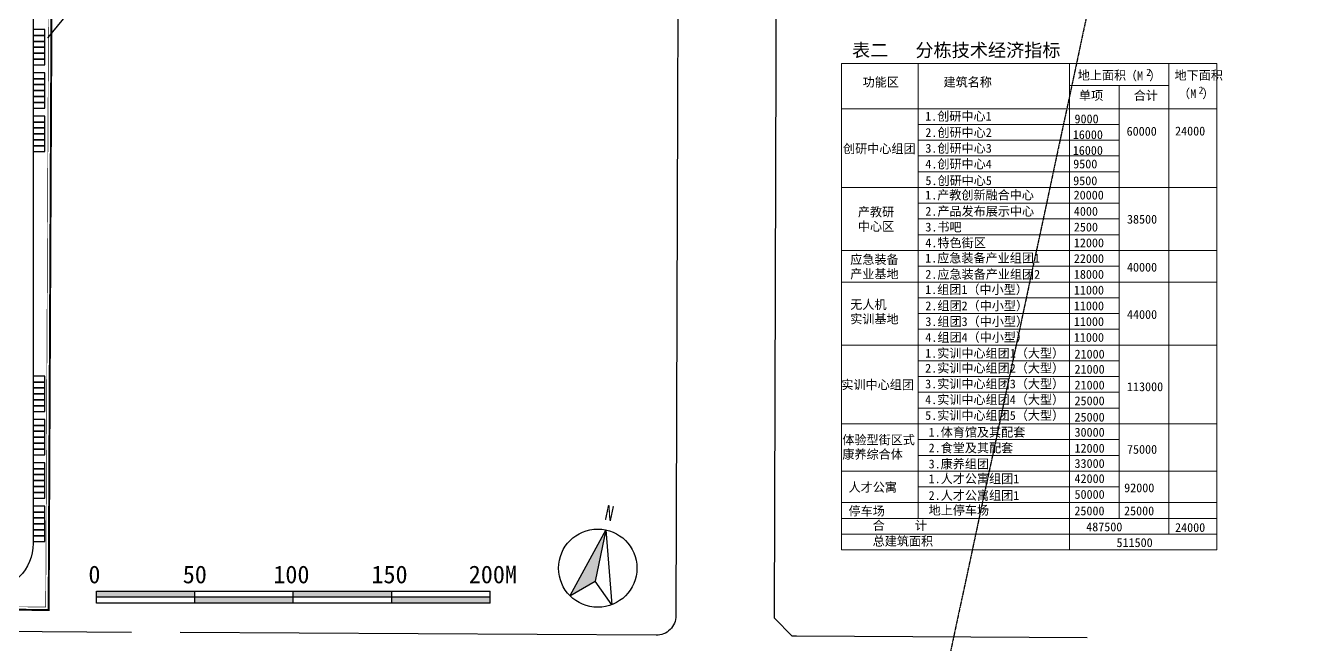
# Model space of a CAD drawing. Extents: x 11113384 to 13069430, y 3172370 to 5201108.
# Drawn here: x 12400344 to 13049603, y 4053533 to 4367727 of the extents above; entities that cross this region are included whole.
import ezdxf
from ezdxf.enums import TextEntityAlignment as Align

# ---------------------------------------------------------------- set-up
doc = ezdxf.new("R2010")
doc.units = 0
for name, pattern in [('ACAD_ISO05W100', [34, 24, -3, 0.5, -3, 0.5, -3]), ('C2', [13.5, 10, -1.5, 0.5, -1.5]), ('CENTER2', [28.575, 19.05, -3.175, 3.175, -3.175])]:
    doc.linetypes.add(name, pattern=pattern)
doc.layers.get('0').update_dxf_attribs({"linetype": 'CONTINUOUS'})
doc.layers.add('00用地红线', color=1, linetype='CONTINUOUS', lineweight=13)
doc.layers.add('文字', color=130, linetype='CONTINUOUS', lineweight=13)
for name, color, linetype in [('1道路红线', 1, 'CONTINUOUS'), ('_A01-符号', 133, 'CONTINUOUS'), ('_A11-总平面-停车位', 8, 'CONTINUOUS'), ('_A11-总平面-道路', 4, 'CONTINUOUS')]:
    doc.layers.add(name, color=color, linetype=linetype)
doc.styles.add('-宋体', font='', dxfattribs={"width": 0.8})
doc.styles.add('HZJ', font='simhei.ttf', dxfattribs={"width": 0.7})
doc.styles.add('STYLE1', font='')
doc.styles.get('-宋体').set_extended_font_data('SimSun')
doc.styles.get('STYLE1').set_extended_font_data('SimSun')

# ---------------------------------------------------------------- blocks, each defined once
blk = doc.blocks.new('zn')
blk.add_hatch(color=256).paths.add_polyline_path([(8329, 38884), (-28261, -27976), (-2796, -13053)])
for p, q in [((8329, 38884), (-28261, -27976)), ((8329, 38884), (-2796, -13053)), ((8329, 38884), (14321, -37098)), ((-28261, -27976), (-2796, -13053)), ((14321, -37098), (-2796, -13053))]:
    blk.add_line(p, q)
blk.add_circle((0, 0), 39766)
at = {"style": '-宋体', "width": 0.8}
blk.add_text('N', height=15300, rotation=347.909184, dxfattribs=at).set_placement((11848, 55978), align=Align.MIDDLE_CENTER)
blk = doc.blocks.new('比例尺')
at = {"layer": '文字', "linetype": 'ByBlock', "ltscale": 5}
h = blk.add_hatch(color=256, dxfattribs=at)
h.dxf.hatch_style = 1
h.paths.add_polyline_path([(50, 6), (0, 6), (0, 3), (50, 3)])
h.paths.add_polyline_path([(100, 3), (50, 3), (50, 0), (100, 0)])
h.paths.add_polyline_path([(150, 6), (100, 6), (100, 3), (150, 3)])
h.paths.add_polyline_path([(200, 3), (150, 3), (150, 0), (200, 0)])
for p, q in [((0, 6), (200, 6)), ((0, 3), (0, 6)), ((0, 0), (0, 3)), ((200, 3), (0, 3)), ((200, 0), (0, 0)), ((50, 0), (50, 6)), ((100, 0), (100, 6)), ((150, 0), (150, 6)), ((200, 3), (200, 6)), ((200, 0), (200, 3))]:
    blk.add_line(p, q)
at = {"style": 'STYLE1'}
for s, p in [('0', (-4.04, 10)), ('50', (43.87, 10)), ('100', (89.83, 10)), ('150', (139.65, 10)), ('200M', (189.06, 10))]:
    blk.add_text(s, height=9, dxfattribs=at).set_placement(p)

msp = doc.modelspace()

# ---------------------------------------------------------------- linework, layer by layer
at = {"linetype": 'CENTER2', "ltscale": 5}
msp.add_lwpolyline([(11591258, 5201108), (13049603, 4888710), (12797457, 3711631), (11339112, 4024029)], close=True, dxfattribs=at)
at = {"layer": '00用地红线', "color": 12, "linetype": 'ACAD_ISO05W100', "lineweight": -3, "ltscale": 500, "const_width": 1000}
msp.add_lwpolyline([(12413741, 4426120), (12406266, 4426274), (12406767, 4450686), (12413944, 4450539), (12414040, 4480219), (12706768, 4479279), (12707265, 4634166), (12642874, 4634517, -0.1802801), (12559564, 4673822), (12520611, 4686864), (12481995, 4692439), (11763057, 4679035), (11762356, 4074946), (12412063, 4071035)], format="xyb", close=True, dxfattribs=at)
at = {"layer": '00用地红线', "color": 1, "linetype": 'ACAD_ISO05W100', "lineweight": -3, "ltscale": 500}
msp.add_lwpolyline([(12413741, 4426120), (12406266, 4426274), (12406767, 4450686), (12413944, 4450539), (12414040, 4480219), (12706768, 4479279), (12707265, 4634166), (12642874, 4634517, -0.1802801), (12559564, 4673822), (12520611, 4686864), (12481995, 4692439), (11763057, 4679035), (11762356, 4074946), (12412063, 4071035)], format="xyb", close=True, dxfattribs=at)
at = {"layer": '00用地红线', "color": 6, "linetype": 'C2', "lineweight": -3, "ltscale": 500, "const_width": 300}
msp.add_lwpolyline([(12412235, 4424651), (12404735, 4424805), (12405298, 4452217), (12412449, 4452070), (12412544, 4481723), (12705273, 4480784), (12705761, 4632674), (12642807, 4633018, -0.179691), (12558745, 4672514), (12520263, 4685399), (12481901, 4690937), (11764556, 4677563), (11763858, 4076437), (12410570, 4072544)], format="xyb", close=True, dxfattribs=at)
at = {"layer": '1道路红线'}
msp.add_line((11766445, 4063921), (12454160, 4059782), dxfattribs=at)
msp.add_lwpolyline([(12643798, 4645478), (12722372, 4645084, -0.4136818), (12732321, 4635052), (12730502, 4068147, -0.4150369), (12720442, 4058179), (12478794, 4059634)], format="xyb", dxfattribs=at)
for points in [[(12791686, 4057750), (12789470, 4057764), (12780499, 4066818), (12782313, 4632462), (12791342, 4641417)], [(12939368, 4056862), (12791654, 4057751)], [(12939368, 4056862), (12791654, 4057751)]]:
    msp.add_lwpolyline(points, dxfattribs=at)
at = {"layer": '_A01-符号'}
msp.add_line((12411784, 4361599), (12427538, 4380926), dxfattribs=at)
at = {"layer": '_A01-符号', "const_width": 400}
msp.add_lwpolyline([(12411658, 4361444, 1), (12411911, 4361754, 1)], format="xyb", close=True, dxfattribs=at)
at = {"layer": '_A11-总平面-停车位', "ltscale": 5}
for points in [[(12404184, 4362727), (12410184, 4362727), (12410184, 4365727), (12404184, 4365727)], [(12404184, 4359727), (12410184, 4359727), (12410184, 4362727), (12404184, 4362727)], [(12404184, 4356727), (12410184, 4356727), (12410184, 4359727), (12404184, 4359727)], [(12404184, 4353727), (12410184, 4353727), (12410184, 4356727), (12404184, 4356727)], [(12404184, 4350727), (12410184, 4350727), (12410184, 4353727), (12404184, 4353727)], [(12404184, 4347727), (12410184, 4347727), (12410184, 4350727), (12404184, 4350727)], [(12404184, 4340727), (12410184, 4340727), (12410184, 4343727), (12404184, 4343727)], [(12404184, 4337727), (12410184, 4337727), (12410184, 4340727), (12404184, 4340727)], [(12404184, 4334727), (12410184, 4334727), (12410184, 4337727), (12404184, 4337727)], [(12404184, 4331727), (12410184, 4331727), (12410184, 4334727), (12404184, 4334727)], [(12404184, 4328727), (12410184, 4328727), (12410184, 4331727), (12404184, 4331727)], [(12404184, 4325727), (12410184, 4325727), (12410184, 4328727), (12404184, 4328727)], [(12404184, 4318727), (12410184, 4318727), (12410184, 4321727), (12404184, 4321727)], [(12404184, 4315727), (12410184, 4315727), (12410184, 4318727), (12404184, 4318727)], [(12404184, 4312727), (12410184, 4312727), (12410184, 4315727), (12404184, 4315727)], [(12404184, 4309727), (12410184, 4309727), (12410184, 4312727), (12404184, 4312727)], [(12404184, 4306727), (12410184, 4306727), (12410184, 4309727), (12404184, 4309727)], [(12404184, 4303727), (12410184, 4303727), (12410184, 4306727), (12404184, 4306727)], [(12404184, 4186727), (12410184, 4186727), (12410184, 4189727), (12404184, 4189727)], [(12404184, 4183727), (12410184, 4183727), (12410184, 4186727), (12404184, 4186727)], [(12404184, 4180727), (12410184, 4180727), (12410184, 4183727), (12404184, 4183727)], [(12404184, 4177727), (12410184, 4177727), (12410184, 4180727), (12404184, 4180727)], [(12404184, 4174727), (12410184, 4174727), (12410184, 4177727), (12404184, 4177727)], [(12404184, 4171727), (12410184, 4171727), (12410184, 4174727), (12404184, 4174727)], [(12404184, 4164727), (12410184, 4164727), (12410184, 4167727), (12404184, 4167727)], [(12404184, 4161727), (12410184, 4161727), (12410184, 4164727), (12404184, 4164727)], [(12404184, 4158727), (12410184, 4158727), (12410184, 4161727), (12404184, 4161727)], [(12404184, 4155727), (12410184, 4155727), (12410184, 4158727), (12404184, 4158727)], [(12404184, 4152727), (12410184, 4152727), (12410184, 4155727), (12404184, 4155727)], [(12404184, 4149727), (12410184, 4149727), (12410184, 4152727), (12404184, 4152727)], [(12404184, 4142727), (12410184, 4142727), (12410184, 4145727), (12404184, 4145727)], [(12404184, 4139727), (12410184, 4139727), (12410184, 4142727), (12404184, 4142727)], [(12404184, 4136727), (12410184, 4136727), (12410184, 4139727), (12404184, 4139727)], [(12404184, 4133727), (12410184, 4133727), (12410184, 4136727), (12404184, 4136727)], [(12404184, 4130727), (12410184, 4130727), (12410184, 4133727), (12404184, 4133727)], [(12404184, 4127727), (12410184, 4127727), (12410184, 4130727), (12404184, 4130727)], [(12404184, 4120727), (12410184, 4120727), (12410184, 4123727), (12404184, 4123727)], [(12404184, 4117727), (12410184, 4117727), (12410184, 4120727), (12404184, 4120727)], [(12404184, 4114727), (12410184, 4114727), (12410184, 4117727), (12404184, 4117727)], [(12404184, 4111727), (12410184, 4111727), (12410184, 4114727), (12404184, 4114727)], [(12404184, 4108727), (12410184, 4108727), (12410184, 4111727), (12404184, 4111727)], [(12404184, 4105727), (12410184, 4105727), (12410184, 4108727), (12404184, 4108727)]]:
    msp.add_lwpolyline(points, close=True, dxfattribs=at)
at = {"layer": '_A11-总平面-道路', "ltscale": 5, "flags": 128}
msp.add_lwpolyline([(12731728, 4450026), (12731806, 4474476, 0.4151536), (12722806, 4483505), (12413184, 4483505, 0.4142136), (12404184, 4474505), (12404184, 4104766, -0.4142136), (12380184, 4080766), (12025790, 4080766)], format="xyb", dxfattribs=at)
at = {"layer": '文字'}
for p, q in [((12814536, 4348484, 764592), (13005103, 4348484, 764592)), ((12814536, 4348484, 764592), (12814536, 4101530, 764592)), ((12853482, 4348484, 764592), (12853482, 4117530, 764592)), ((12930357, 4348484, 764592), (12930357, 4117530, 764592)), ((12930357, 4348484, 764592), (12930357, 4117530, 764592)), ((12980782, 4348484, 764592), (12980782, 4109530, 764592)), ((13005103, 4348484, 764592), (13005103, 4109530, 764592)), ((13005103, 4348484, 764592), (13005103, 4109530, 764592)), ((13005103, 4348484, 764592), (13005103, 4101530, 764592)), ((13005103, 4348484, 764592), (13005103, 4109530, 764592)), ((12930357, 4337276, 764592), (12930357, 4117530, 764592)), ((12814536, 4325530, 764592), (13005103, 4325530, 764592)), ((12853482, 4317530, 764592), (12955570, 4317530, 764592)), ((12853482, 4309530, 764592), (12955570, 4309530, 764592)), ((12853482, 4301530, 764592), (12955570, 4301530, 764592)), ((12853482, 4293530, 764592), (12955570, 4293530, 764592)), ((12814536, 4285530, 764592), (13005103, 4285530, 764592)), ((12814536, 4285530, 764592), (13005103, 4285530, 764592)), ((13005103, 4285530, 764592), (13005103, 4285530, 764592)), ((13005103, 4285530, 764592), (13005103, 4285530, 764592)), ((12853482, 4277530, 764592), (12955570, 4277530, 764592)), ((12853482, 4269530, 764592), (12955570, 4269530, 764592)), ((12853482, 4261530, 764592), (12955570, 4261530, 764592)), ((12814536, 4253530, 764592), (13005103, 4253530, 764592)), ((12853482, 4245530, 764592), (12955570, 4245530, 764592)), ((12930357, 4245530, 764592), (12930357, 4245530, 764592)), ((12814536, 4237530, 764592), (13005103, 4237530, 764592)), ((12930357, 4237530, 764592), (12930357, 4237530, 764592)), ((12853482, 4229530, 764592), (12955570, 4229530, 764592)), ((12930357, 4229530, 764592), (12930357, 4229530, 764592)), ((12853482, 4221530, 764592), (12955570, 4221530, 764592)), ((12853482, 4213530, 764592), (12955570, 4213530, 764592)), ((12814536, 4205530, 764592), (13005103, 4205530, 764592)), ((12853482, 4197530, 764592), (12955570, 4197530, 764592)), ((12930357, 4197530, 764592), (12930357, 4197530, 764592)), ((12930357, 4197530, 764592), (12930357, 4197530, 764592)), ((12930357, 4197530, 764592), (12930357, 4197530, 764592)), ((12930357, 4197530, 764592), (12930357, 4197530, 764592)), ((12853482, 4189530, 764592), (12955570, 4189530, 764592)), ((12853482, 4181530, 764592), (12955570, 4181530, 764592)), ((12853482, 4181530, 764592), (12955570, 4181530, 764592)), ((12930357, 4181530, 764592), (12930357, 4181530, 764592)), ((12930357, 4181530, 764592), (12930357, 4181530, 764592)), ((12853482, 4173530, 764592), (12955570, 4173530, 764592)), ((12853482, 4173530, 764592), (12955570, 4173530, 764592)), ((12930357, 4173530, 764592), (12930357, 4173530, 764592)), ((12930357, 4173530, 764592), (12930357, 4173530, 764592)), ((12930357, 4173530, 764592), (12930357, 4173530, 764592)), ((12930357, 4173530, 764592), (12930357, 4173530, 764592)), ((12814536, 4165530, 764592), (13005103, 4165530, 764592)), ((12930357, 4165530, 764592), (12930357, 4165530, 764592)), ((12930357, 4165530, 764592), (12930357, 4165530, 764592)), ((12853482, 4157530, 764592), (12955570, 4157530, 764592)), ((12930357, 4157530, 764592), (12930357, 4157530, 764592)), ((12853482, 4149530, 764592), (12955570, 4149530, 764592)), ((12930357, 4149530, 764592), (12930357, 4149530, 764592)), ((12930357, 4149530, 764592), (12930357, 4149530, 764592)), ((12814536, 4141530, 764592), (13005103, 4141530, 764592)), ((12930357, 4141530, 764592), (12930357, 4141530, 764592)), ((12853482, 4133530, 764592), (12955570, 4133530, 764592)), ((12814536, 4125530, 764592), (12930357, 4125530, 764592)), ((12930357, 4125530, 764592), (13005103, 4125530, 764592)), ((12814536, 4117530, 764592), (13005103, 4117530, 764592)), ((12814536, 4117530, 764592), (13005103, 4117530, 764592)), ((12814536, 4117530, 764592), (13005103, 4117530, 764592)), ((12853482, 4118434, 764592), (12853482, 4117530, 764592)), ((12930357, 4117530, 764592), (12930357, 4101530, 764592)), ((12930357, 4117530, 764592), (12930357, 4101530, 764592)), ((12814536, 4109530, 764592), (12860674, 4109530, 764592)), ((12814536, 4109530, 764592), (13005103, 4109530, 764592)), ((12930357, 4109530, 764592), (13005103, 4109530, 764592)), ((12814536, 4101530, 764592), (13005103, 4101530, 764592))]:
    msp.add_line(p, q, dxfattribs=at)
at = {"layer": '文字', "linetype": 'ByBlock', "ltscale": 5}
for p, q in [((12930357, 4337276, 764592), (12980782, 4337276, 764592)), ((12955570, 4337276, 764592), (12955570, 4117530, 764592))]:
    msp.add_line(p, q, dxfattribs=at)

# ---------------------------------------------------------------- block references
at = {"xscale": 1000, "yscale": 1000, "zscale": 1000}
msp.add_blockref('比例尺', (12436272, 4074564, 764592), dxfattribs=at)
at = {"layer": '_A11-总平面-道路', "xscale": 0.5, "yscale": 0.5, "zscale": 0.5}
msp.add_blockref('zn', (12690839, 4092248), dxfattribs=at)

# ---------------------------------------------------------------- texts
at = {"layer": '文字', "color": 0, "style": 'HZJ', "text_generation_flag": 6}
for s, height, p in [('表二   分栋技术经济指标', 6750, (12819913, 4351878, 764592)), ('1.创研中心1', 4500, (12857051, 4319437, 1529183)), ('9000', 4500, (12932878, 4318100, 764592)), ('2.创研中心2', 4500, (12857147, 4311180, 764592)), ('16000', 4500, (12931989, 4310100, 764592)), ('60000', 4500, (12959343, 4311828, 764592)), ('24000', 4500, (12983928, 4311933, 764592)), ('3.创研中心3', 4500, (12857147, 4303180, 764592)), ('16000', 4500, (12931989, 4302100, 764592)), ('4.创研中心4', 4500, (12857147, 4295180, 764592)), ('9500', 4500, (12932215, 4295223, 764592)), ('5.创研中心5', 4500, (12857183, 4286744, 764592)), ('9500', 4500, (12932215, 4286699, 764592)), ('1.产教创新融合中心', 4500, (12857051, 4279437, 1529183)), ('20000', 4500, (12932441, 4279437, 1529183)), ('2.产品发布展示中心', 4500, (12857147, 4271180, 764592)), ('4000', 4500, (12932537, 4271180, 764592)), ('3.书吧', 4500, (12857147, 4263180, 764592)), ('2500', 4500, (12932537, 4263180, 764592)), ('38500', 4500, (12959522, 4267160, 764592)), ('4.特色街区', 4500, (12857147, 4255180, 764592)), ('12000', 4500, (12932537, 4255180, 764592)), ('1.应急装备产业组团1', 4500, (12857051, 4247437, 1529183)), ('22000', 4500, (12932537, 4247180, 764592)), ('40000', 4500, (12959517, 4242821, 764592)), ('2.应急装备产业组团2', 4500, (12857147, 4239180, 764592)), ('18000', 4500, (12932537, 4239180, 764592)), ('1.组团1（中小型）', 4500, (12857051, 4231437, 1529183)), ('11000', 4500, (12932537, 4231180, 764592)), ('2.组团2（中小型）', 4500, (12857147, 4223180, 764592)), ('11000', 4500, (12932537, 4223180, 764592)), ('3.组团3（中小型）', 4500, (12857147, 4215180, 764592)), ('44000', 4500, (12959517, 4218821, 764592)), ('11000', 4500, (12932537, 4215180, 764592)), ('4.组团4（中小型）', 4500, (12857147, 4207180, 764592)), ('11000', 4500, (12932537, 4207180, 764592)), ('1.实训中心组团1（大型）', 4500, (12857051, 4199097, 1529183)), ('21000', 4500, (12932878, 4198677, 764592)), ('2.实训中心组团2（大型）', 4500, (12857051, 4191543, 1529183)), ('21000', 4500, (12932878, 4190976, 764592)), ('3.实训中心组团3（大型）', 4500, (12857051, 4183543, 1529183)), ('21000', 4500, (12932878, 4182976, 764592)), ('113000', 4500, (12959517, 4182125, 764592)), ('4.实训中心组团4（大型）', 4500, (12857051, 4175543, 1529183)), ('25000', 4500, (12932878, 4174976, 764592)), ('5.实训中心组团5（大型）', 4500, (12857051, 4167543, 1529183)), ('25000', 4500, (12932878, 4166677, 764592)), ('1.体育馆及其配套', 4500, (12858809, 4158998, 764592)), ('30000', 4500, (12932878, 4159006, 764592)), ('2.食堂及其配套', 4500, (12858809, 4151030, 764592)), ('12000', 4500, (12932878, 4150870, 764592)), ('75000', 4500, (12959517, 4150322, 764592)), ('3.康养组团', 4500, (12858809, 4142896, 764592)), ('33000', 4500, (12932878, 4143163, 764592)), ('1.人才公寓组团1', 4500, (12858809, 4135387, 764592)), ('42000', 4500, (12932878, 4135460, 764592)), ('2.人才公寓组团1', 4500, (12858809, 4126896, 764592)), ('50000', 4500, (12932878, 4127460, 764592)), ('92000', 4500, (12958091, 4130792, 764592)), ('地上停车场', 4500, (12858809, 4119387, 764592)), ('25000', 4500, (12932811, 4119092, 764592)), ('25000', 4500, (12958024, 4119092, 764592)), ('487500', 4500, (12938802, 4110964, 764592)), ('24000', 4500, (12983928, 4110641, 764592)), ('511500', 4500, (12954202, 4102964, 764592))]:
    msp.add_text(s, height=height, rotation=180, dxfattribs=at).set_placement(p)
at = {"layer": '文字', "style": 'HZJ', "text_generation_flag": 6}
for s, height, p in [('地上面积', 4500, (12934528, 4340216, 764592)), ('（M ）', 4500, (12958502, 4339961, 1529183)), ('2', 3600, (12969305, 4342197, 1529183)), ('地下面积', 4500, (12983662, 4340216, 764592)), ('功能区', 4500, (12825293, 4336762, 764592)), ('建筑名称', 4500, (12866384, 4336762, 764592)), ('单项', 4500, (12935152, 4329949, 764592)), ('合计', 4500, (12962978, 4329949, 764592)), ('（M ）', 4500, (12985471, 4330901, 764592)), ('2', 3600, (12995876, 4333137, 764592)), ('创研中心组团', 4500, (12815371, 4302943, 764592)), ('产教研', 4500, (12822901, 4270838, 764592)), ('中心区', 4500, (12822901, 4263483, 764592)), ('应急装备', 4500, (12819017, 4246706, 764592)), ('产业基地', 4500, (12819017, 4239351, 764592)), ('无人机', 4500, (12819017, 4223820, 764592)), ('实训基地', 4500, (12819017, 4216465, 764592)), ('实训中心组团', 4500, (12814536, 4183105, 764592)), ('体验型街区式', 4500, (12815018, 4155135, 764592)), ('康养综合体', 4500, (12815018, 4147780, 764592)), ('人才公寓', 4500, (12818176, 4131050, 764592)), ('停车场', 4500, (12818176, 4118983, 764592)), ('合     计', 4500, (12830406, 4111678, 764592)), ('总建筑面积', 4500, (12830406, 4103678, 764592))]:
    msp.add_text(s, height=height, rotation=180, dxfattribs=at).set_placement(p)

doc.saveas('drawing.dxf')
